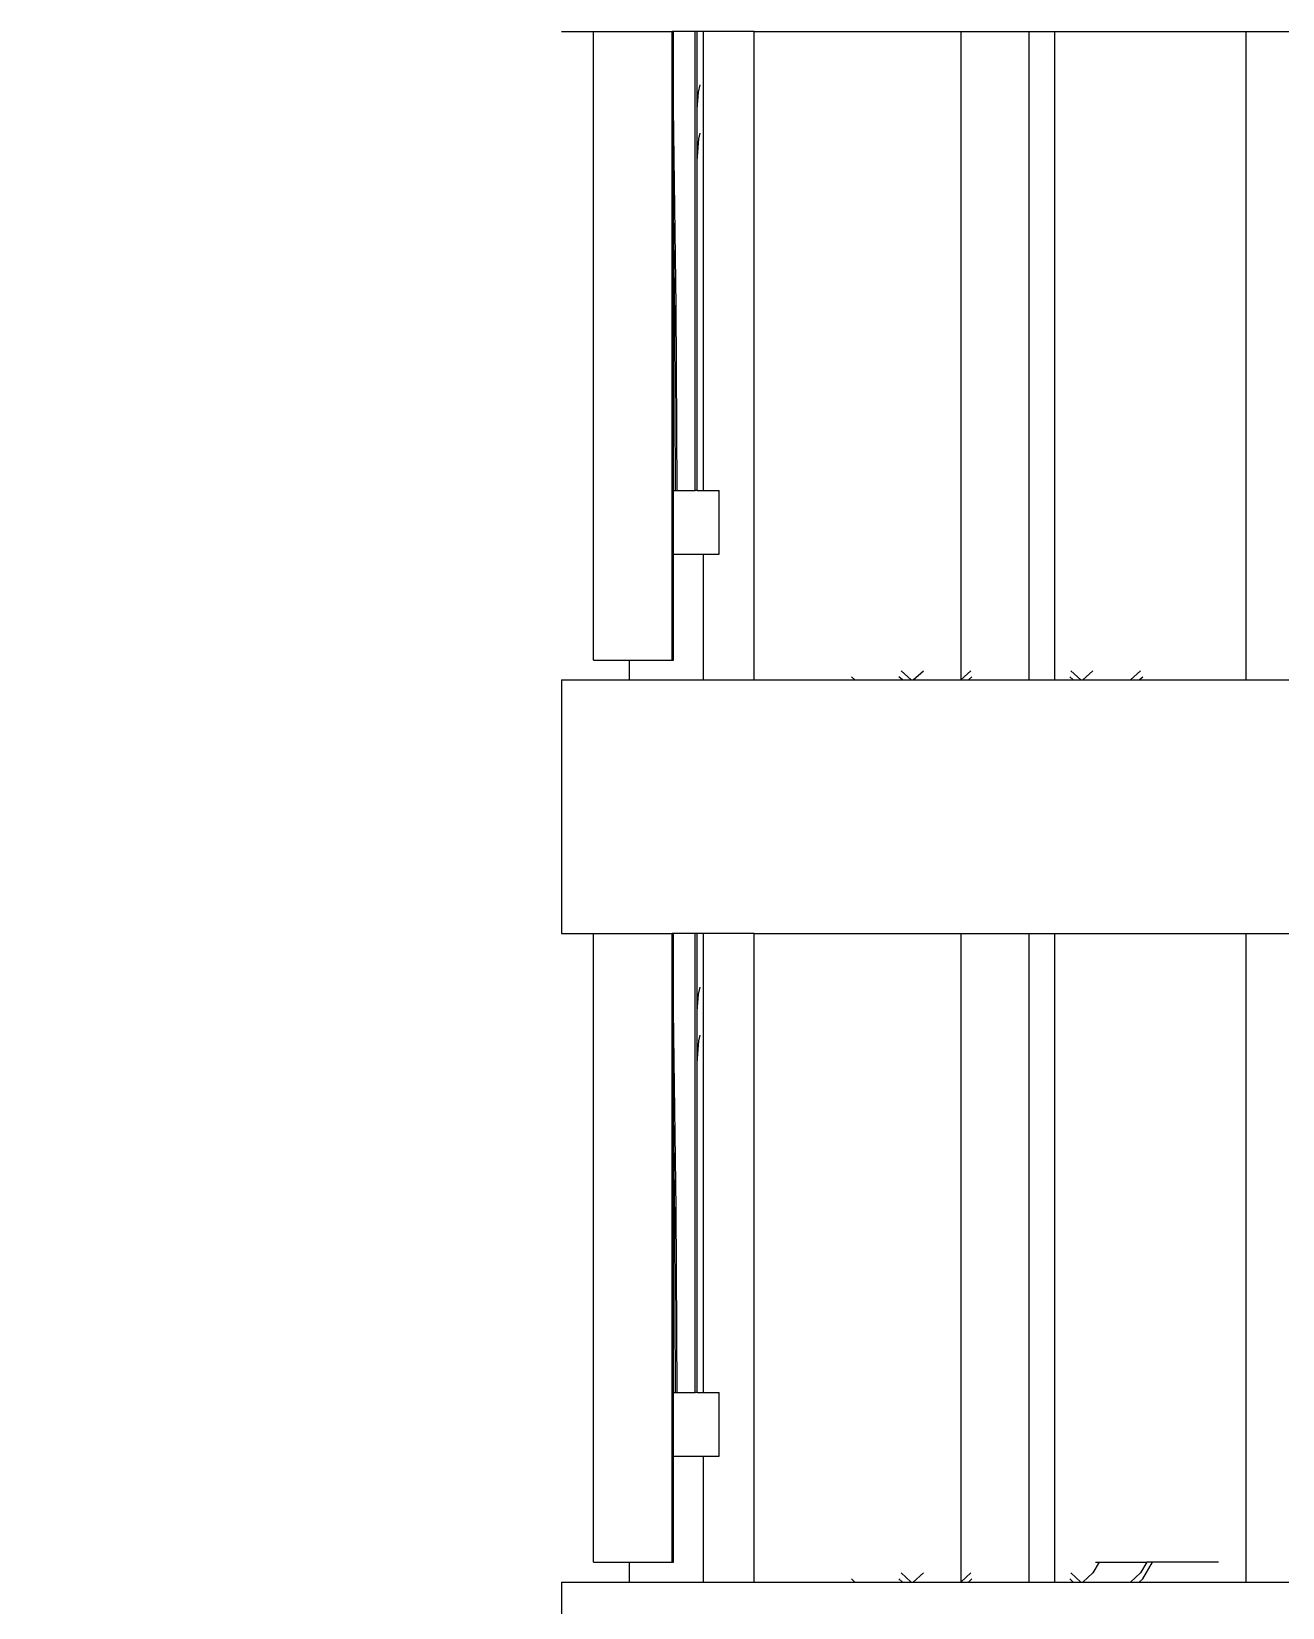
# Model space of a CAD drawing. Header units: millimetres. Extents: x 173236 to 801264, y -94969 to 615039.
# Drawn here: x 549069.2 to 549293.9, y -3683.1 to -3399.9 of the extents above; entities that cross this region are included whole.
import ezdxf

# ---------------------------------------------------------------- set-up
doc = ezdxf.new("R2010")
doc.units = ezdxf.units.MM
doc.header["$MEASUREMENT"] = 0
doc.header["$PDMODE"] = 2
for name, color, linetype in [('VOX-A-ANNO-DIMS', 160, 'Continuous'), ('VOX-A-STAIRS-STEPS', 140, 'Continuous'), ('VOX-A-WALL-PATT', 233, 'Continuous')]:
    doc.layers.add(name, color=color, linetype=linetype)
doc.styles.add('1.5 mm Rotis Annotative', font='', dxfattribs={"height": 1.5})
doc.styles.get('1.5 mm Rotis Annotative').set_extended_font_data('Rotis Sans Serif')
doc.dimstyles.new('1.5 mm Rotis Annotative', dxfattribs={"dimtxt": 1.5, "dimasz": 1, "dimexe": 1.5, "dimexo": 0, "dimgap": 1, "dimtad": 1, "dimdec": 0, "dimrnd": 5, "dimzin": 0, "dimdsep": 46, "dimtxsty": '1.5 mm Rotis Annotative', "dimblk": 'ARCHTICK', "dimcen": 0.09, "dimdle": 1, "dimadec": 0, "dimazin": 0, "dimtfac": 1, "dimtdec": 0, "dimtofl": 0, "dimtmove": 1, "dimatfit": 3, "dimfxl": 2, "dimfxlon": 1, "dimtolj": 1, "dimtzin": 0, "dimarcsym": 0})

# ---------------------------------------------------------------- blocks, each defined once
blk = doc.blocks.new('SS')
at = {"layer": 'VOX-A-WALL-PATT'}
for p, q in [((293180.48, -2157.54), (293169.69, -2157.54)), ((293180.48, -2271.32), (293180.48, -2157.54)), ((293190.25, -2157.54), (293180.48, -2157.54)), ((293191.12, -2157.54), (293190.25, -2157.54)), ((293214.02, -2157.54), (293191.12, -2157.54)), ((293214.02, -2271.32), (293214.02, -2157.54)), ((293218.53, -2157.54), (293214.02, -2157.54)), ((293218.53, -2271.32), (293218.53, -2157.54)), ((293230.44, -2157.54), (293218.53, -2157.54)), ((293230.44, -2271.32), (293230.44, -2157.54)), ((293236.43, -2157.54), (293230.44, -2157.54)), ((293261.01, -2157.54), (293236.43, -2157.54)), ((293266.76, -2157.54), (293261.01, -2157.54)), ((293266.76, -2271.32), (293266.76, -2157.54)), ((293266.76, -2157.54), (293275.63, -2157.54)), ((293275.63, -2238.07), (293275.63, -2157.54)), ((293275.63, -2157.54), (293276.73, -2157.54)), ((293276.73, -2166.89), (293276.73, -2157.54)), ((293276.73, -2157.54), (293277.09, -2157.54)), ((293277.09, -2238.07), (293277.09, -2157.54)), ((293277.09, -2157.54), (293280.92, -2157.54)), ((293280.92, -2170.87), (293280.92, -2157.54)), ((293280.92, -2157.54), (293281.11, -2157.54)), ((293281.11, -2267.82), (293281.11, -2157.54)), ((293286.33, -2157.54), (293281.11, -2157.54)), ((293294.91, -2157.54), (293286.33, -2157.54)), ((293294.91, -2267.82), (293294.91, -2157.54)), ((293300.56, -2157.54), (293294.91, -2157.54)), ((293276.5, -2168.18), (293276.19, -2166.91)), ((293276.73, -2168.18), (293276.73, -2166.89)), ((293276.73, -2171.15), (293276.5, -2168.18)), ((293276.5, -2168.18), (293276.73, -2168.18)), ((293276.73, -2171.15), (293276.73, -2168.18)), ((293276.73, -2180.21), (293276.73, -2171.15)), ((293280.81, -2175.51), (293280.92, -2170.87)), ((293280.92, -2188.79), (293280.92, -2170.87)), ((293276.43, -2176.34), (293276.19, -2175.35)), ((293280.41, -2205.69), (293280.81, -2175.51)), ((293276.73, -2180.21), (293276.43, -2176.34)), ((293276.73, -2238.07), (293276.73, -2180.21)), ((293280.67, -2207.87), (293280.92, -2188.79)), ((293280.92, -2207.87), (293280.92, -2188.79)), ((293280.27, -2238.07), (293280.41, -2205.69)), ((293280.54, -2238.07), (293280.67, -2207.87)), ((293280.92, -2207.87), (293280.67, -2207.87)), ((293280.92, -2238.07), (293280.92, -2207.87)), ((293272.89, -2249.23), (293272.89, -2238.07)), ((293275.63, -2238.07), (293272.89, -2238.07)), ((293276.73, -2238.07), (293275.63, -2238.07)), ((293276.73, -2238.07), (293277.09, -2238.07)), ((293280.27, -2238.07), (293277.09, -2238.07)), ((293280.54, -2238.07), (293280.27, -2238.07)), ((293280.92, -2238.07), (293280.54, -2238.07)), ((293280.92, -2249.23), (293280.92, -2238.07)), ((293275.63, -2249.23), (293272.89, -2249.23)), ((293275.63, -2271.32), (293275.63, -2249.23)), ((293280.92, -2249.23), (293275.63, -2249.23)), ((293280.92, -2267.82), (293280.92, -2249.23)), ((293199, -2269.7), (293200.77, -2271.32)), ((293207.34, -2269.7), (293209.11, -2271.32)), ((293209.46, -2271.32), (293211.24, -2269.7)), ((293230.51, -2271.32), (293228.74, -2269.7)), ((293238.85, -2271.32), (293237.08, -2269.7)), ((293240.97, -2269.7), (293239.2, -2271.32)), ((293281.11, -2267.82), (293280.92, -2267.82)), ((293288.63, -2267.82), (293281.11, -2267.82)), ((293288.63, -2271.32), (293288.63, -2267.82)), ((293294.91, -2267.82), (293288.63, -2267.82)), ((293180.48, -2271.32), (293169.69, -2271.32)), ((293190.25, -2271.32), (293180.48, -2271.32)), ((293191.12, -2271.32), (293190.25, -2271.32)), ((293199.22, -2271.32), (293191.12, -2271.32)), ((293199.22, -2271.32), (293198.62, -2270.77)), ((293200.77, -2271.32), (293199.22, -2271.32)), ((293209.11, -2271.32), (293200.77, -2271.32)), ((293209.46, -2271.32), (293209.11, -2271.32)), ((293210.81, -2271.32), (293209.46, -2271.32)), ((293211.41, -2270.77), (293210.81, -2271.32)), ((293214.02, -2271.32), (293210.81, -2271.32)), ((293218.53, -2271.32), (293214.02, -2271.32)), ((293229.16, -2271.32), (293218.53, -2271.32)), ((293228.56, -2270.77), (293229.16, -2271.32)), ((293230.51, -2271.32), (293229.16, -2271.32)), ((293236.43, -2271.32), (293230.51, -2271.32)), ((293238.85, -2271.32), (293236.43, -2271.32)), ((293239.2, -2271.32), (293238.85, -2271.32)), ((293240.75, -2271.32), (293239.2, -2271.32)), ((293240.75, -2271.32), (293241.35, -2270.77)), ((293249.09, -2271.32), (293240.75, -2271.32)), ((293249.09, -2271.32), (293249.69, -2270.77)), ((293261.01, -2271.32), (293249.09, -2271.32)), ((293266.76, -2271.32), (293261.01, -2271.32)), ((293275.63, -2271.32), (293266.76, -2271.32)), ((293276.73, -2271.32), (293275.63, -2271.32)), ((293277.09, -2271.32), (293276.73, -2271.32)), ((293280.92, -2271.32), (293277.09, -2271.32)), ((293281.11, -2271.32), (293280.92, -2271.32)), ((293286.33, -2271.32), (293281.11, -2271.32)), ((293294.91, -2271.32), (293286.33, -2271.32)), ((293300.56, -2271.32), (293294.91, -2271.32)), ((293300.56, -2271.32), (293300.56, -2315.83)), ((293180.48, -2315.83), (293169.69, -2315.83)), ((293190.25, -2315.83), (293180.48, -2315.83)), ((293180.48, -2429.61), (293180.48, -2315.83)), ((293191.12, -2315.83), (293190.25, -2315.83)), ((293214.02, -2315.83), (293191.12, -2315.83)), ((293218.53, -2315.83), (293214.02, -2315.83)), ((293214.02, -2429.61), (293214.02, -2315.83)), ((293230.44, -2315.83), (293218.53, -2315.83)), ((293218.53, -2429.61), (293218.53, -2315.83)), ((293236.43, -2315.83), (293230.44, -2315.83)), ((293230.44, -2429.61), (293230.44, -2315.83)), ((293261.01, -2315.83), (293236.43, -2315.83)), ((293266.76, -2315.83), (293261.01, -2315.83)), ((293266.76, -2315.83), (293275.63, -2315.83)), ((293266.76, -2429.61), (293266.76, -2315.83)), ((293275.63, -2315.83), (293276.73, -2315.83)), ((293275.63, -2396.36), (293275.63, -2315.83)), ((293276.73, -2325.18), (293276.73, -2315.83)), ((293276.73, -2315.83), (293277.09, -2315.83)), ((293277.09, -2315.83), (293280.92, -2315.83)), ((293277.09, -2396.36), (293277.09, -2315.83)), ((293280.92, -2329.17), (293280.92, -2315.83)), ((293280.92, -2315.83), (293281.11, -2315.83)), ((293286.33, -2315.83), (293281.11, -2315.83)), ((293281.11, -2426.12), (293281.11, -2315.83)), ((293294.91, -2315.83), (293286.33, -2315.83)), ((293300.56, -2315.83), (293294.91, -2315.83)), ((293294.91, -2426.12), (293294.91, -2315.83)), ((293276.5, -2326.47), (293276.19, -2325.2)), ((293276.73, -2326.47), (293276.73, -2325.18)), ((293276.73, -2329.45), (293276.5, -2326.47)), ((293276.5, -2326.47), (293276.73, -2326.47)), ((293276.73, -2329.45), (293276.73, -2326.47)), ((293276.73, -2338.51), (293276.73, -2329.45)), ((293280.81, -2333.8), (293280.92, -2329.17)), ((293280.92, -2347.08), (293280.92, -2329.17)), ((293276.43, -2334.63), (293276.19, -2333.64)), ((293280.41, -2363.98), (293280.81, -2333.8)), ((293276.73, -2338.51), (293276.43, -2334.63)), ((293276.73, -2396.36), (293276.73, -2338.51)), ((293280.67, -2366.16), (293280.92, -2347.08)), ((293280.92, -2366.16), (293280.92, -2347.08)), ((293280.27, -2396.36), (293280.41, -2363.98)), ((293280.54, -2396.36), (293280.67, -2366.16)), ((293280.92, -2366.16), (293280.67, -2366.16)), ((293280.92, -2396.36), (293280.92, -2366.16)), ((293275.63, -2396.36), (293272.89, -2396.36)), ((293272.89, -2407.52), (293272.89, -2396.36)), ((293276.73, -2396.36), (293275.63, -2396.36)), ((293276.73, -2396.36), (293277.09, -2396.36)), ((293280.27, -2396.36), (293277.09, -2396.36)), ((293280.54, -2396.36), (293280.27, -2396.36)), ((293280.92, -2396.36), (293280.54, -2396.36)), ((293280.92, -2407.52), (293280.92, -2396.36)), ((293275.63, -2407.52), (293272.89, -2407.52)), ((293280.92, -2407.52), (293275.63, -2407.52)), ((293275.63, -2429.61), (293275.63, -2407.52)), ((293280.92, -2426.12), (293280.92, -2407.52)), ((293185.34, -2426.12), (293196.89, -2426.12)), ((293198.62, -2429.06), (293196.89, -2426.12)), ((293196.89, -2426.12), (293197.9, -2426.12)), ((293197.9, -2426.12), (293199, -2427.99)), ((293198.41, -2426.12), (293197.9, -2426.12)), ((293206.24, -2426.12), (293198.41, -2426.12)), ((293206.24, -2426.12), (293207.34, -2427.99)), ((293206.91, -2426.12), (293206.24, -2426.12)), ((293281.11, -2426.12), (293280.92, -2426.12)), ((293288.63, -2426.12), (293281.11, -2426.12)), ((293294.91, -2426.12), (293288.63, -2426.12)), ((293288.63, -2429.61), (293288.63, -2426.12)), ((293180.48, -2429.61), (293169.69, -2429.61)), ((293190.25, -2429.61), (293180.48, -2429.61)), ((293191.12, -2429.61), (293190.25, -2429.61)), ((293199.22, -2429.61), (293191.12, -2429.61)), ((293199.22, -2429.61), (293198.62, -2429.06)), ((293199, -2427.99), (293200.77, -2429.61)), ((293200.77, -2429.61), (293199.22, -2429.61)), ((293209.11, -2429.61), (293200.77, -2429.61)), ((293207.34, -2427.99), (293209.11, -2429.61)), ((293209.46, -2429.61), (293209.11, -2429.61)), ((293209.46, -2429.61), (293211.24, -2427.99)), ((293210.81, -2429.61), (293209.46, -2429.61)), ((293211.41, -2429.06), (293210.81, -2429.61)), ((293214.02, -2429.61), (293210.81, -2429.61)), ((293218.53, -2429.61), (293214.02, -2429.61)), ((293229.16, -2429.61), (293218.53, -2429.61)), ((293228.56, -2429.06), (293229.16, -2429.61)), ((293230.51, -2429.61), (293228.74, -2427.99)), ((293230.51, -2429.61), (293229.16, -2429.61)), ((293236.43, -2429.61), (293230.51, -2429.61)), ((293238.85, -2429.61), (293236.43, -2429.61)), ((293238.85, -2429.61), (293237.08, -2427.99)), ((293239.2, -2429.61), (293238.85, -2429.61)), ((293240.97, -2427.99), (293239.2, -2429.61)), ((293240.75, -2429.61), (293239.2, -2429.61)), ((293240.75, -2429.61), (293241.35, -2429.06)), ((293249.09, -2429.61), (293240.75, -2429.61)), ((293249.09, -2429.61), (293249.69, -2429.06)), ((293261.01, -2429.61), (293249.09, -2429.61)), ((293266.76, -2429.61), (293261.01, -2429.61)), ((293275.63, -2429.61), (293266.76, -2429.61)), ((293276.73, -2429.61), (293275.63, -2429.61)), ((293277.09, -2429.61), (293276.73, -2429.61)), ((293280.92, -2429.61), (293277.09, -2429.61)), ((293281.11, -2429.61), (293280.92, -2429.61)), ((293286.33, -2429.61), (293281.11, -2429.61)), ((293294.91, -2429.61), (293286.33, -2429.61)), ((293300.56, -2429.61), (293294.91, -2429.61)), ((293300.56, -2429.61), (293300.56, -2474.12))]:
    blk.add_line(p, q, dxfattribs=at)
blk = doc.blocks.new('_ArchTick')
at = {"color": 0, "linetype": 'ByBlock', "const_width": 0.15}
blk.add_lwpolyline([(-0.5, -0.5), (0.5, 0.5)], dxfattribs=at)
blk = doc.blocks.new('*D661')
at = {"layer": 'Defpoints', "color": 0, "transparency": 16777216}
for p in [(537437.71, -1723.82), (553695.97, -1723.82), (547999.44, -4473.82)]:
    blk.add_point(p, dxfattribs=at)
at = {"layer": 'VOX-A-ANNO-DIMS', "color": 0, "lineweight": -2, "transparency": 16777216}
for p, q in [((537437.71, -4573.82), (537437.71, -1623.82)), ((537637.71, -1723.82), (537287.71, -1723.82)), ((537637.71, -4473.82), (537287.71, -4473.82))]:
    blk.add_line(p, q, dxfattribs=at)
at = {"layer": 'VOX-A-ANNO-DIMS', "color": 0, "lineweight": -2, "transparency": 16777216, "xscale": 100, "yscale": 100, "zscale": 100}
for p, rotation in [((537437.71, -1723.82), 90), ((537437.71, -4473.82), 270)]:
    blk.add_blockref('_ArchTick', p, dxfattribs=dict(at, rotation=rotation))
at = {"layer": 'VOX-A-ANNO-DIMS', "color": 0, "transparency": 16777216, "insert": (537261.51, -3098.82), "char_height": 150, "attachment_point": 5, "rotation": 90, "style": '1.5 mm Rotis Annotative'}
blk.add_mtext('\\A1;2750', dxfattribs=at)
blk = doc.blocks.new('*D665')
at = {"layer": 'Defpoints', "color": 0, "transparency": 16777216}
for p in [(641539.18, 61543.32), (642299.94, 61543.32), (642299.94, 61417.89), (536630.73, -523.82), (560469.09, -523.82), (547516.89, -20473.82)]:
    blk.add_point(p, dxfattribs=at)
at = {"layer": 'VOX-A-ANNO-DIMS', "color": 0, "lineweight": -2, "transparency": 16777216}
for p, q in [((641539.18, 61543.32), (641539.18, 61267.89)), ((642299.94, 61543.32), (642299.94, 61267.89)), ((641439.18, 61417.89), (642399.94, 61417.89)), ((536630.73, -20573.82), (536630.73, -423.82)), ((536830.73, -523.82), (536480.73, -523.82)), ((536830.73, -20473.82), (536480.73, -20473.82))]:
    blk.add_line(p, q, dxfattribs=at)
at = {"layer": 'VOX-A-ANNO-DIMS', "color": 0, "lineweight": -2, "transparency": 16777216, "xscale": 100, "yscale": 100, "zscale": 100}
for p, rotation in [((641539.18, 61417.89), 180), ((536630.73, -523.82), 90), ((536630.73, -20473.82), 270)]:
    blk.add_blockref('_ArchTick', p, dxfattribs=dict(at, rotation=rotation))
blk.add_blockref('_ArchTick', (642299.94, 61417.89), dxfattribs=at)
at = {"layer": 'VOX-A-ANNO-DIMS', "color": 0, "transparency": 16777216, "insert": (641919.56, 61594.09), "char_height": 150, "attachment_point": 5, "style": '1.5 mm Rotis Annotative'}
blk.add_mtext('\\A1;760', dxfattribs=at)
at = {"layer": 'VOX-A-ANNO-DIMS', "color": 0, "transparency": 16777216, "insert": (536454.54, -10498.82), "char_height": 150, "attachment_point": 5, "rotation": 90, "style": '1.5 mm Rotis Annotative'}
blk.add_mtext('\\A1;19950', dxfattribs=at)

msp = doc.modelspace()

# ---------------------------------------------------------------- block references
at = {"layer": 'VOX-A-STAIRS-STEPS', "xscale": -1.024232788984593, "yscale": 1.024232788984593, "zscale": 1.024232788984593}
msp.add_blockref('SS', (849572.41, -1190.1), dxfattribs=at)

# ---------------------------------------------------------------- dimensions: what is measured, and where the dimension line sits
at = {"layer": 'VOX-A-ANNO-DIMS'}
for base, p1, p2, picture, middle in [((536630.73, -523.82), (547516.89, -20473.82), (560469.09, -523.82), '*D665', (536454.54, -10498.82)), ((537437.71, -1723.82), (547999.44, -4473.82), (553695.97, -1723.82), '*D661', (537261.51, -3098.82))]:
    dim = msp.add_linear_dim(base=base, p1=p1, p2=p2, angle=270, dimstyle='1.5 mm Rotis Annotative', dxfattribs=at)
    dim.commit()
    dim.dimension.update_dxf_attribs({"geometry": picture, "text_midpoint": middle})

doc.saveas('drawing.dxf')
